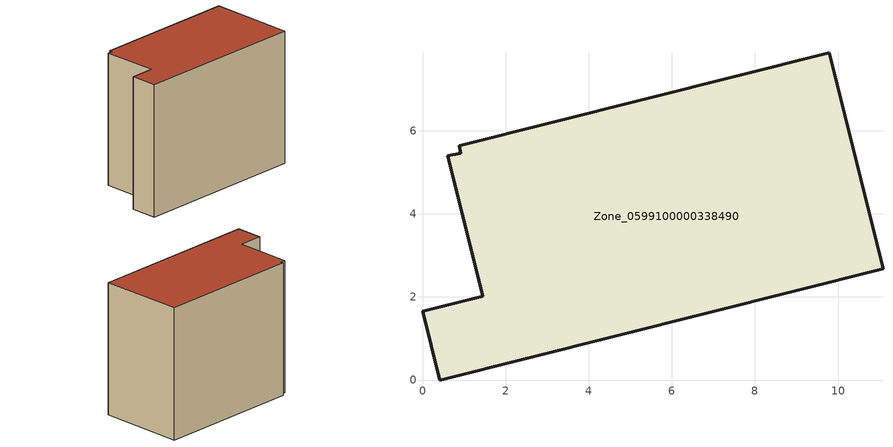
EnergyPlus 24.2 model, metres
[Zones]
Zone_0599100000338490
 floor ground (C_G): 0.61,5.39 0.92,5.45 0.88,5.64 9.79,7.87 11.08,2.68 0.42,0 0,1.65 1.45,2.02 z0
 wall outside (C_F): 0,1.65 0.42,0 11.08,2.68 9.79,7.87 0.88,5.64 0.92,5.45 0.61,5.39 1.45,2.02 0,1.65 z0:8.41
 roof outside (C_R): 0.92,5.45 0.61,5.39 1.45,2.02 0,1.65 0.42,0 11.08,2.68 9.79,7.87 0.88,5.64 z8.41
[BUILDING]
Pand.0599100000338490: North Axis=0; Terrain=City; Loads Convergence Tolerance Value=0.04; Temperature Convergence Tolerance Value=0.4; Solar Distribution=FullExterior; Maximum Number of Warmup Days=25; Minimum Number of Warmup Days=1
[Site:Location]
Rotterdam.The.Hague.AP_ZH_NLD Design_Conditions: Latitude=51.96; Longitude=4.45; Time Zone=1; Elevation=-4.5
[SITE:GROUNDTEMPERATURE:BUILDINGSURFACE]
18, 18, 18, 18, 18, 18, 18, 18, 18, 18, 18, 18
[MATERIAL] Thermal Absorptance=0.9; Solar Absorptance=0.7; Visible Absorptance=0.7
Name | Roughness | Thickness | Conductivity | Density | Specific Heat
G.TC.1992-2005 | MediumSmooth | 0.15 | 0.06 | 540 | 1210
F.TC.1992-2005 | Rough | 0.3 | 0.12 | 1920 | 840
R.TC.1992-2005 | MediumRough | 0.2 | 0.08 | 1500 | 1000
[CONSTRUCTION]
C_G: G.TC.1992-2005
C_F: F.TC.1992-2005
C_R: R.TC.1992-2005
[ZONE]
Zone_0599100000338490: Type=1; Multiplier=1; Ceiling Height=Autocalculate; Volume=Autocalculate; Floor Area=autocalculate; Part of Total Floor Area=Yes
[ZONEINFILTRATION:DESIGNFLOWRATE]
Infil_Zone_0599100000338490: Zone or ZoneList or Space or SpaceList=Zone_0599100000338490; Schedule=AlwaysOn; Design Flow Rate Calculation Method=Flow/Area; Flow Rate per Floor Area=0.0015; Constant Term Coefficient=1; Temperature Term Coefficient=0; Velocity Term Coefficient=0; Velocity Squared Term Coefficient=0
[HVACTEMPLATE:ZONE:IDEALLOADSAIRSYSTEM]
Zone_0599100000338490: Maximum Heating Supply Air Temperature=50; Minimum Cooling Supply Air Temperature=13; Maximum Heating Supply Air Humidity Ratio=0.0156; Minimum Cooling Supply Air Humidity Ratio=0.0077; Heating Limit=NoLimit; Cooling Limit=NoLimit; Dehumidification Control Type=ConstantSensibleHeatRatio; Cooling Sensible Heat Ratio=0.7; Dehumidification Setpoint=60; Humidification Control Type=None; Humidification Setpoint=30; Outdoor Air Method=None; Outdoor Air Flow Rate per Person=0.00944; Outdoor Air Flow Rate per Zone Floor Area=0; Outdoor Air Flow Rate per Zone=0; Demand Controlled Ventilation Type=None; Outdoor Air Economizer Type=NoEconomizer; Heat Recovery Type=None; Sensible Heat Recovery Effectiveness=0.7; Latent Heat Recovery Effectiveness=0.65
[ZONECONTROL:THERMOSTAT]
ThermostatControl_Zone_0599100000338490: Zone or ZoneList=Zone_0599100000338490; Control Type Schedule=DualSetpointControlType; Control 1=Thermostat_Zone_0599100000338490; Temperature Difference Between Cutout And Setpoint=0
[THERMOSTATSETPOINT:DUALSETPOINT]
Thermostat_Zone_0599100000338490: Heating Setpoint Temperature Schedule=HeatingSetpoint_Zone_0599100000338490; Cooling Setpoint Temperature Schedule=CoolingSetpoint_Zone_0599100000338490
[SCHEDULE:COMPACT]
HeatingSetpoint_Zone_0599100000338490: Through: 12/31, For: AllDays, Until: 24:00, 21
CoolingSetpoint_Zone_0599100000338490: Through: 12/31, For: AllDays, Until: 24:00, 24
DualSetpointControlType: Through: 12/31, For: AllDays, Until: 24:00, 4
AlwaysOn: Through: 12/31, For: AllDays, Until: 24:00, 1
